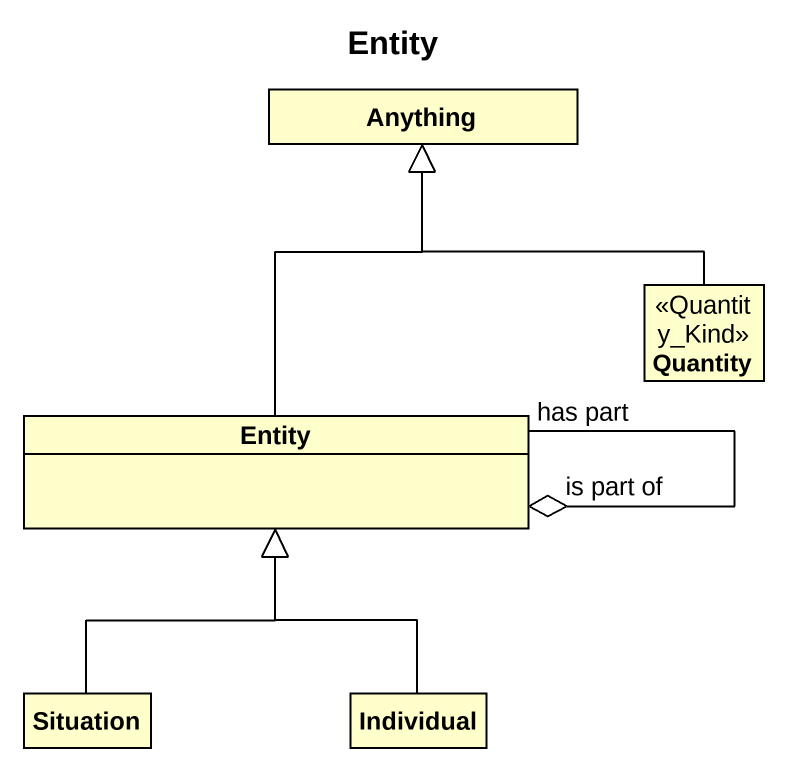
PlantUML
@startuml
title Entity
hide circle
hide empty members
class Anything
class Quantity <<Quantity_Kind>>
class "Entity" as Entity_
class Situation
class Individual
Quantity -up-|> Anything
Entity_ -up-|> Anything
Entity_ "is part of" o-- "has part" Entity_
Situation -up-|> Entity_
Individual -up-|> Entity_
@enduml
